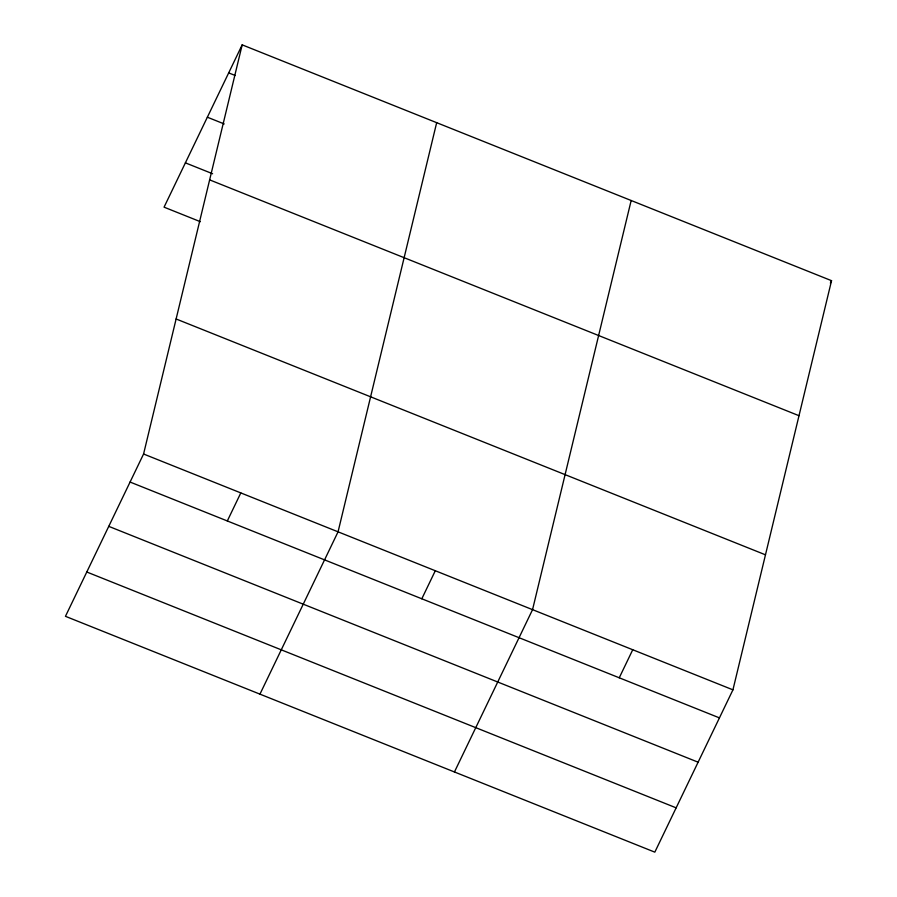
<?xml version="1.0" encoding="UTF-8"?>
<svg xmlns="http://www.w3.org/2000/svg" width="897" height="897" viewBox="0 0 897 897"><rect width="100%" height="100%" fill="white"/><g stroke="black" fill="none" stroke-linecap="round" stroke-linejoin="round"><path stroke-width="1.35" d="M143.576 454.005L242.179 44.85L831.541 280.683L732.939 689.838L654.821 852.15L65.459 616.317L143.576 454.005L732.939 689.838M436.671 122.676L338.057 531.831L259.951 694.143M631.163 200.502L532.549 609.657L454.443 771.969M242.179 44.85L164.061 207.162L200.367 221.694M227.322 520.955L240.811 492.913M421.814 598.781L435.303 570.739M619.255 677.784L632.744 649.742M830.375 283.127L831.541 280.683M228.679 72.892L235.171 75.483M207.353 117.204L224.216 123.943M185.387 162.85L212.611 173.749M209.64 179.871L799.003 415.703M176.115 318.984L765.477 554.817M130.076 482.048L719.439 717.88M108.75 526.348L698.113 762.192M86.785 572.006L676.147 807.838"/></g></svg>
